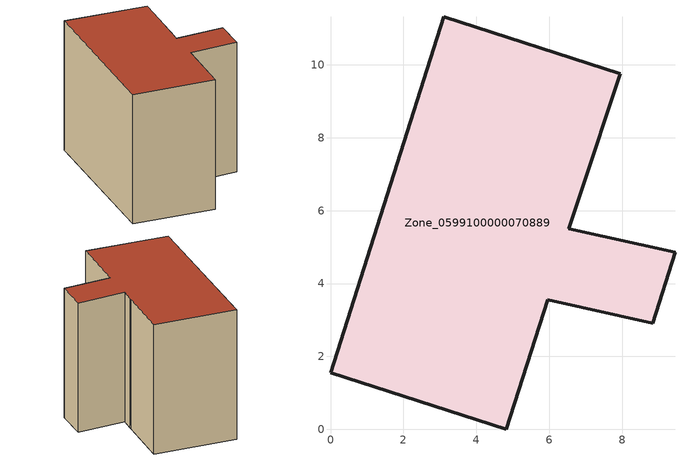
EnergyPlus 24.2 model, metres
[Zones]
Zone_0599100000070889
 floor ground (C_G): 6.8,6.28 6.54,5.5 9.45,4.86 8.84,2.91 5.96,3.55 4.82,0 0,1.55 3.1,11.32 7.95,9.75 6.87,6.49 z0
 wall outside (C_F): 0,1.55 4.82,0 5.96,3.55 8.84,2.91 9.45,4.86 6.54,5.5 6.8,6.28 6.87,6.49 7.95,9.75 3.1,11.32 0,1.55 z0:8.2
 roof outside (C_R): 6.8,6.28 6.87,6.49 7.95,9.75 3.1,11.32 0,1.55 4.82,0 5.96,3.55 8.84,2.91 9.45,4.86 6.54,5.5 z8.2
[BUILDING]
Pand.0599100000070889: North Axis=0; Terrain=City; Loads Convergence Tolerance Value=0.04; Temperature Convergence Tolerance Value=0.4; Solar Distribution=FullExterior; Maximum Number of Warmup Days=25; Minimum Number of Warmup Days=1
[Site:Location]
Rotterdam.The.Hague.AP_ZH_NLD Design_Conditions: Latitude=51.96; Longitude=4.45; Time Zone=1; Elevation=-4.5
[SITE:GROUNDTEMPERATURE:BUILDINGSURFACE]
18, 18, 18, 18, 18, 18, 18, 18, 18, 18, 18, 18
[MATERIAL] Thermal Absorptance=0.9; Solar Absorptance=0.7; Visible Absorptance=0.7
Name | Roughness | Thickness | Conductivity | Density | Specific Heat
G.TC.1975-1991 | MediumSmooth | 0.15 | 0.288461 | 540 | 1210
F.TC.1975-1991 | Rough | 0.3 | 0.230769 | 1920 | 840
R.TC.1975-1991 | MediumRough | 0.2 | 0.153846 | 1500 | 1000
[CONSTRUCTION]
C_G: G.TC.1975-1991
C_F: F.TC.1975-1991
C_R: R.TC.1975-1991
[ZONE]
Zone_0599100000070889: Type=1; Multiplier=1; Ceiling Height=Autocalculate; Volume=Autocalculate; Floor Area=autocalculate; Part of Total Floor Area=Yes
[ZONEINFILTRATION:DESIGNFLOWRATE]
Infil_Zone_0599100000070889: Zone or ZoneList or Space or SpaceList=Zone_0599100000070889; Schedule=AlwaysOn; Design Flow Rate Calculation Method=Flow/Area; Flow Rate per Floor Area=0.003; Constant Term Coefficient=1; Temperature Term Coefficient=0; Velocity Term Coefficient=0; Velocity Squared Term Coefficient=0
[HVACTEMPLATE:ZONE:IDEALLOADSAIRSYSTEM]
Zone_0599100000070889: Maximum Heating Supply Air Temperature=50; Minimum Cooling Supply Air Temperature=13; Maximum Heating Supply Air Humidity Ratio=0.0156; Minimum Cooling Supply Air Humidity Ratio=0.0077; Heating Limit=NoLimit; Cooling Limit=NoLimit; Dehumidification Control Type=ConstantSensibleHeatRatio; Cooling Sensible Heat Ratio=0.7; Dehumidification Setpoint=60; Humidification Control Type=None; Humidification Setpoint=30; Outdoor Air Method=None; Outdoor Air Flow Rate per Person=0.00944; Outdoor Air Flow Rate per Zone Floor Area=0; Outdoor Air Flow Rate per Zone=0; Demand Controlled Ventilation Type=None; Outdoor Air Economizer Type=NoEconomizer; Heat Recovery Type=None; Sensible Heat Recovery Effectiveness=0.7; Latent Heat Recovery Effectiveness=0.65
[ZONECONTROL:THERMOSTAT]
ThermostatControl_Zone_0599100000070889: Zone or ZoneList=Zone_0599100000070889; Control Type Schedule=DualSetpointControlType; Control 1=Thermostat_Zone_0599100000070889; Temperature Difference Between Cutout And Setpoint=0
[THERMOSTATSETPOINT:DUALSETPOINT]
Thermostat_Zone_0599100000070889: Heating Setpoint Temperature Schedule=HeatingSetpoint_Zone_0599100000070889; Cooling Setpoint Temperature Schedule=CoolingSetpoint_Zone_0599100000070889
[SCHEDULE:COMPACT]
HeatingSetpoint_Zone_0599100000070889: Through: 12/31, For: AllDays, Until: 24:00, 21
CoolingSetpoint_Zone_0599100000070889: Through: 12/31, For: AllDays, Until: 24:00, 24
DualSetpointControlType: Through: 12/31, For: AllDays, Until: 24:00, 4
AlwaysOn: Through: 12/31, For: AllDays, Until: 24:00, 1
